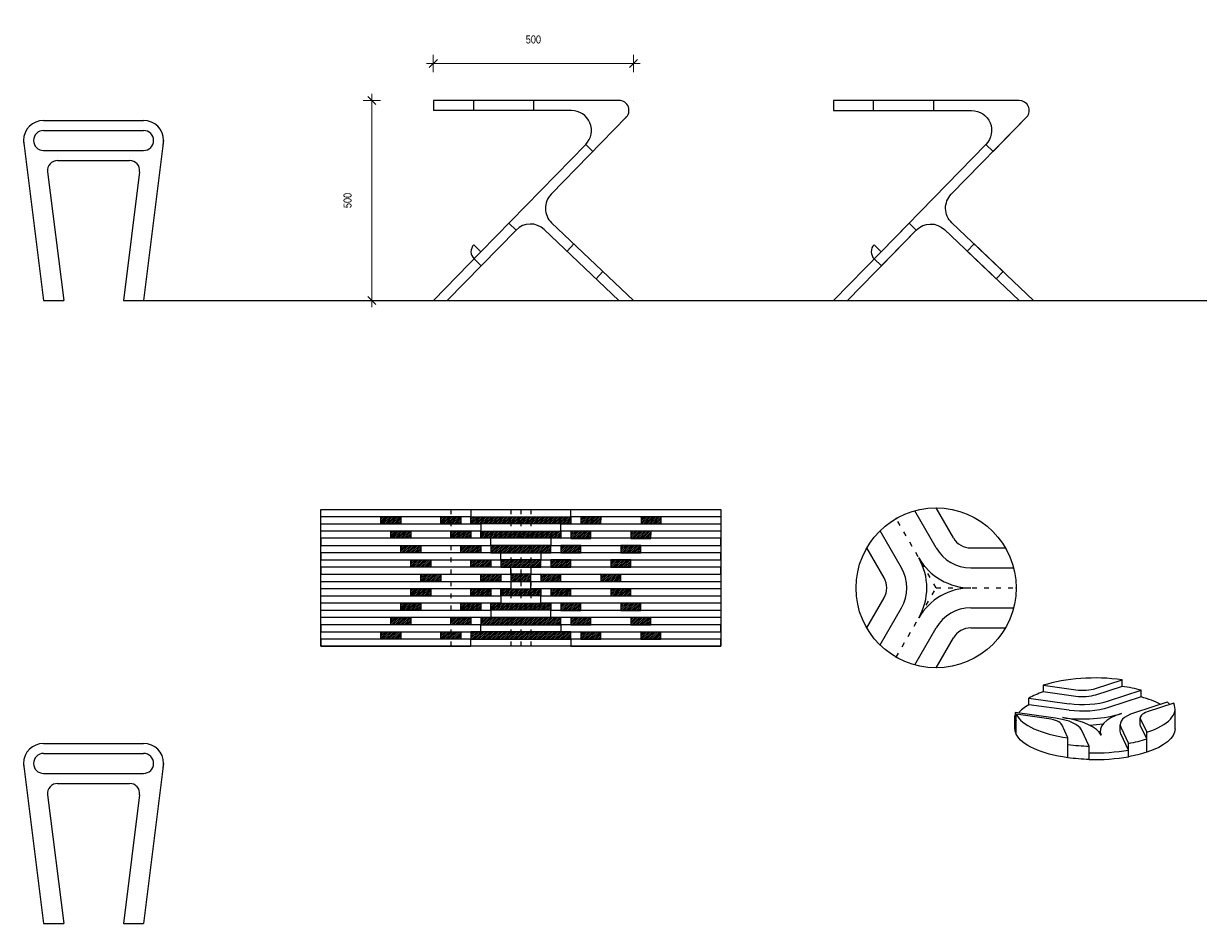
# Model space of a CAD drawing. Header units: millimetres. Extents: x 7085 to 25803, y -5245 to 9436.
# Drawn here: x 17242 to 20185, y 593 to 2843 of the extents above; entities that cross this region are included whole.
import ezdxf

# ---------------------------------------------------------------- set-up
doc = ezdxf.new("R2010")
doc.units = ezdxf.units.MM
doc.linetypes.add('ACAD_ISO03W100', pattern=[30, 12, -18])
doc.linetypes.add('DOT', pattern=[6.35, 0, -6.35])
doc.layers.add('0.05', color=9, linetype='Continuous', lineweight=5)
doc.layers.add('PV-1206', color=7, linetype='Continuous')
doc.styles.add('Dimension', font='ARIALN.TTF')
doc.dimstyles.new('E-E 1-100', dxfattribs={"dimtxt": 2, "dimasz": 1.2, "dimexe": 1, "dimexo": 0, "dimgap": 0.1, "dimtad": 1, "dimdec": 0, "dimlfac": 1000, "dimzin": 0, "dimdsep": 46, "dimtxsty": 'Dimension', "dimblk": 'ARROW2', "dimcen": 1, "dimclrd": 8, "dimclre": 1, "dimclrt": 2, "dimadec": 0, "dimazin": 0, "dimtfac": 1, "dimtdec": 0, "dimtix": 1, "dimtmove": 2, "dimatfit": 3, "dimldrblk": 'AIRROW-ID', "dimfxl": 1, "dimtolj": 1, "dimtzin": 0, "dimlwd": -1, "dimlwe": -1, "dimarcsym": 0})
pattern_1 = [(45, (0, -300), (-2.24506403, 2.24506403), [])]
pattern_2 = [(45, (25, 36), (-2.24506403, 2.24506403), [])]
pattern_3 = [(45, (50, 72), (-2.24506403, 2.24506403), [])]
pattern_4 = [(45, (75, 108), (-2.24506403, 2.24506403), [])]
pattern_5 = [(45, (100, 144), (-2.24506403, 2.24506403), [])]
pattern_6 = [(45, (75, 180), (-2.24506403, 2.24506403), [])]
pattern_7 = [(45, (50, 216), (-2.24506403, 2.24506403), [])]
pattern_8 = [(45, (25, 252), (-2.24506403, 2.24506403), [])]
pattern_9 = [(45, (0, 288), (-2.24506403, 2.24506403), [])]

# ---------------------------------------------------------------- blocks, each defined once
blk = doc.blocks.new('ARROW2')
at = {"color": 1}
for p, q in [((0.85, 0), (-1.31, 0)), ((0, -1.08), (0, 1.08))]:
    blk.add_line(p, q, dxfattribs=at)
at = {"color": 3}
blk.add_line((-0.5, -0.5), (0.5, 0.5), dxfattribs=at)
blk = doc.blocks.new('*D38')
at = {"layer": '0.05', "color": 1, "linetype": 'DOT', "ltscale": 200, "transparency": 16777216}
for p, q in [((18265.5, 2650.6), (18265.5, 2842.9)), ((18765.5, 2650.6), (18765.5, 2842.9))]:
    blk.add_line(p, q, dxfattribs=at)
at = {"layer": '0.05', "color": 8, "ltscale": 200, "transparency": 16777216}
blk.add_line((18285.5, 2742.9), (18745.5, 2742.9), dxfattribs=at)
at = {"layer": 'Defpoints', "color": 0, "ltscale": 200, "transparency": 16777216}
for p in [(18765.5, 2742.9), (18265.5, 2650.6), (18765.5, 2650.6)]:
    blk.add_point(p, dxfattribs=at)
at = {"layer": '0.05', "color": 8, "ltscale": 200, "transparency": 16777216, "xscale": 20, "yscale": 20, "zscale": 20, "rotation": 180}
blk.add_blockref('ARROW2', (18265.5, 2742.9), dxfattribs=at)
at = {"layer": '0.05', "color": 8, "ltscale": 200, "transparency": 16777216, "xscale": 20, "yscale": 20, "zscale": 20}
blk.add_blockref('ARROW2', (18765.5, 2742.9), dxfattribs=at)
at = {"layer": '0.05', "color": 2, "ltscale": 200, "transparency": 16777216, "insert": (18515.5, 2803.1), "char_height": 20, "attachment_point": 5, "style": 'Dimension'}
blk.add_mtext('\\A1;500', dxfattribs=at)
blk = doc.blocks.new('AIRROW-ID')
at = {"color": 8}
blk.add_line((-1.98, 0), (0, 0), dxfattribs=at)
at = {"color": 3}
for q in [(-0.85, 0.85), (-0.85, -0.85)]:
    blk.add_line((0, 0), q, dxfattribs=at)
blk = doc.blocks.new('*D39')
at = {"layer": '0.05', "color": 1, "linetype": 'DOT', "ltscale": 200, "transparency": 16777216}
for p, q in [((18265.5, 2650.6), (18011.5, 2650.6)), ((18265.5, 2150.6), (18011.5, 2150.6))]:
    blk.add_line(p, q, dxfattribs=at)
at = {"layer": '0.05', "color": 8, "ltscale": 200, "transparency": 16777216}
blk.add_line((18111.5, 2630.6), (18111.5, 2170.6), dxfattribs=at)
at = {"layer": 'Defpoints', "color": 0, "ltscale": 200, "transparency": 16777216}
for p in [(18265.5, 2650.6), (18111.5, 2150.6), (18265.5, 2150.6)]:
    blk.add_point(p, dxfattribs=at)
at = {"layer": '0.05', "color": 8, "ltscale": 200, "transparency": 16777216, "xscale": 20, "yscale": 20, "zscale": 20}
for p, rotation in [((18111.5, 2650.6), 90), ((18111.5, 2150.6), 270)]:
    blk.add_blockref('ARROW2', p, dxfattribs=dict(at, rotation=rotation))
at = {"layer": '0.05', "color": 2, "ltscale": 200, "transparency": 16777216, "insert": (18051.2, 2400.6), "char_height": 20, "attachment_point": 5, "rotation": 90, "style": 'Dimension'}
blk.add_mtext('\\A1;500', dxfattribs=at)
blk = doc.blocks.new('*U42')
at = {"layer": 'PV-1206'}
for p, q in [((12267.4, -7878.3, 4575.7), (12279.8, -7863.7, 4621.7)), ((12267.4, -7878.3, 4575.7), (12275.6, -7868.6, 4606.4)), ((12268.3, -7872.2, 4588.3), (12276.6, -7862.5, 4619)), ((12352.5, -7930.1, 4612.7), (12279, -7860.9, 4625.5)), ((12339.2, -7919.6, 4611.3), (12279.8, -7863.7, 4621.7)), ((12309.7, -7877, 4643.7), (12313.9, -7872.1, 4659)), ((12383.2, -7946.2, 4630.8), (12309.7, -7877, 4643.7)), ((12313.9, -7872.1, 4659), (12387.3, -7941.3, 4646.1)), ((12349.4, -7886, 4688.6), (12345.3, -7890.9, 4673.3)), ((12349.4, -7886, 4688.6), (12408.8, -7942, 4678.2)), ((12404.7, -7946.9, 4662.9), (12345.3, -7890.9, 4673.3)), ((12363.8, -7964.4, 4567.4), (12360.2, -7944.8, 4597.7)), ((12351.4, -7979.1, 4521.4), (12363.8, -7964.4, 4567.4)), ((12351.4, -7979.1, 4521.4), (12359.6, -7969.3, 4552.1)), ((12447.3, -7972.8, 4681.3), (12503.1, -8009.1, 4701.2)), ((12390.6, -8014.5, 4517.4), (12398.9, -8004.7, 4548.1)), ((12398.9, -8004.7, 4548.1), (12394.5, -7980.5, 4585.5)), ((12499, -8014, 4685.9), (12443.1, -7977.7, 4666)), ((12464.1, -8002.8, 4652.4), (12533.1, -8047.8, 4677)), ((12390.6, -8014.5, 4517.4), (12394.8, -8009.6, 4532.8)), ((12428, -8013.4, 4577.2), (12429.5, -8011.6, 4582.8)), ((12529, -8052.7, 4661.7), (12460, -8007.7, 4637.1)), ((12499, -8014, 4685.9), (12503.1, -8009.1, 4701.2)), ((12471.6, -8071.1, 4539.1), (12467.2, -8046.9, 4576.5)), ((12467.6, -8043.9, 4582.8), (12471.8, -8039, 4598.2)), ((12471.3, -8042, 4591.9), (12475.7, -8066.3, 4554.4)), ((12575.1, -8098.2, 4649.9), (12506.1, -8053.2, 4625.3)), ((12529, -8052.7, 4661.7), (12533.1, -8047.8, 4677)), ((12467.4, -8076, 4523.7), (12475.7, -8066.3, 4554.4)), ((12467.4, -8076, 4523.7), (12471.6, -8071.1, 4539.1)), ((12505, -8102.2, 4534.1), (12517.4, -8087.5, 4580)), ((12505, -8102.2, 4534.1), (12513.3, -8092.4, 4564.7)), ((12513.3, -8092.4, 4564.7), (12509.7, -8072.8, 4595)), ((12509.9, -8071.3, 4598.2), (12514.1, -8066.4, 4613.5)), ((12513.8, -8067.9, 4610.3), (12517.4, -8087.5, 4580)), ((12587.1, -8109.9, 4647), (12531.2, -8073.5, 4627.1)), ((12573.7, -8130.6, 4588.3), (12586.1, -8116, 4634.3))]:
    blk.add_line(p, q, dxfattribs=at)
at = {"layer": 'PV-1206', "extrusion": (0.596103, 0.704479, -0.385188)}
for centre, major_axis, start_param, end_param in [((12421, -8001.4, 4588.3), (-152.7, 129.2), -0.178663, 0), ((12421, -8001.4, 4588.3), (-152.7, 129.2), -1.22586, -0.178663), ((12418, -7957.4, 4664.2), (-76.3, 64.6), -2.273058, -1.22586), ((12422.1, -7952.5, 4679.6), (-38.2, 32.3), -2.273058, -1.22586), ((12421, -8001.4, 4588.3), (-152.7, 129.2), -1.496779, -1.22586), ((12413.9, -7962.2, 4648.9), (-114.5, 96.9), -1.914826, -1.693191), ((12413.9, -7962.2, 4648.9), (-114.5, 96.9), -1.914826, -1.693191), ((12544, -8108.5, 4582.8), (-76.3, 64.6), -0.178663, 0), ((12421, -8001.4, 4588.3), (-152.7, 129.2), -2.273058, -2.002139), ((12548.1, -8103.6, 4598.2), (-38.2, 32.3), -0.178663, 0), ((12421, -8001.4, 4588.3), (152.7, -129.2), 0, 0.868535)]:
    blk.add_ellipse(centre, major_axis=major_axis, ratio=0.385188, start_param=start_param, end_param=end_param, dxfattribs=at)
at = {"layer": 'PV-1206', "extrusion": (-0.596103, -0.704479, 0.385188)}
for centre, major_axis, start_param, end_param in [((12429.3, -7991.7, 4619), (-152.7, 129.2), -0.092256, 0.178663), ((12433.4, -7986.8, 4634.3), (-152.7, 129.2), 0.178663, 1.22586), ((12425.2, -7996.5, 4603.7), (-152.7, 129.2), -0.597616, -0.297841), ((12429.3, -7991.7, 4619), (-152.7, 129.2), -0.868535, -0.597616), ((12433.4, -7986.8, 4634.3), (-152.7, 129.2), -1.915733, -0.868535), ((12321.8, -7914, 4594.5), (38.2, -32.3), 0.178663, 1.22586), ((12317.6, -7918.9, 4579.2), (76.3, -64.6), 0.178663, 1.22586), ((12313.5, -7923.8, 4563.9), (114.5, -96.9), 0.178663, 1.22586), ((12418, -7957.4, 4664.2), (114.5, -96.9), -1.915733, -0.868535), ((12422.1, -7952.5, 4679.6), (76.3, -64.6), -1.915733, -0.868535), ((12426.3, -7947.6, 4694.9), (38.2, -32.3), -1.915733, -0.868535), ((12429.3, -7991.7, 4619), (152.7, -129.2), -1.915733, -1.644814), ((12544, -8108.5, 4582.8), (-114.5, 96.9), -0.868535, 0.178663), ((12421, -8001.4, 4588.3), (152.7, -129.2), -1.644814, -1.139453), ((12425.2, -7996.5, 4603.7), (152.7, -129.2), -1.644814, -1.139453), ((12548.1, -8103.6, 4598.2), (-76.3, 64.6), -0.868535, 0.178663), ((12429.3, -7991.7, 4619), (-152.7, 129.2), -2.186651, -1.915733), ((12552.2, -8098.7, 4613.5), (-38.2, 32.3), -0.868535, 0.178663), ((12425.2, -7996.5, 4603.7), (-152.7, 129.2), -2.524832, -2.186651), ((12429.3, -7991.7, 4619), (152.7, -129.2), -1.139453, -0.868535), ((12433.4, -7986.8, 4634.3), (152.7, -129.2), -0.868535, 0.178663), ((12429.3, -7991.7, 4619), (152.7, -129.2), 0.360235, 0.449581)]:
    blk.add_ellipse(centre, major_axis=major_axis, ratio=0.385188, start_param=start_param, end_param=end_param, dxfattribs=at)

msp = doc.modelspace()

# ---------------------------------------------------------------- hatches: boundary and pattern name
h = msp.add_hatch()
h.set_pattern_fill('ANSI31', color=256)
h.set_pattern_definition([(45, (-150, 288), (-2.24506403, 2.24506403), [])])
h.paths.add_polyline_path([(18184.04572, 1610.16928), (18134.04572, 1610.16928), (18134.04572, 1592.16928), (18184.04572, 1592.16928)])
h = msp.add_hatch()
h.set_pattern_fill('ANSI31', color=256)
h.set_pattern_definition(pattern_9)
h.paths.add_polyline_path([(18334.04572, 1610.16928), (18284.04572, 1610.16928), (18284.04572, 1592.16928), (18334.04572, 1592.16928)])
h = msp.add_hatch()
h.set_pattern_fill('ANSI31', color=256)
h.set_pattern_definition(pattern_1)
h.paths.add_polyline_path([(18609.04572, 1592.16928), (18609.04572, 1610.16928), (18359.04572, 1610.16928), (18359.04572, 1592.16928)])
h = msp.add_hatch()
h.set_pattern_fill('ANSI31', color=256)
h.set_pattern_definition(pattern_9)
h.paths.add_polyline_path([(18634.4619, 1609.96492), (18634.43741, 1591.96493), (18684.43736, 1591.89691), (18684.46185, 1609.89689)])
h = msp.add_hatch()
h.set_pattern_fill('ANSI31', color=256)
h.set_pattern_definition([(45, (150, 288), (-2.24506403, 2.24506403), [])])
h.paths.add_polyline_path([(18784.4619, 1609.96492), (18784.43741, 1591.96493), (18834.43736, 1591.89691), (18834.46185, 1609.89689)])
h = msp.add_hatch()
h.set_pattern_fill('ANSI31', color=256)
h.set_pattern_definition([(45, (-125, 252), (-2.24506403, 2.24506403), [])])
h.paths.add_polyline_path([(18209.04572, 1574.16928), (18159.04572, 1574.16928), (18159.04572, 1556.16928), (18209.04572, 1556.16928)])
h = msp.add_hatch()
h.set_pattern_fill('ANSI31', color=256)
h.set_pattern_definition(pattern_8)
h.paths.add_polyline_path([(18359.04572, 1574.16928), (18309.04572, 1574.16928), (18309.04572, 1556.16928), (18359.04572, 1556.16928)])
h = msp.add_hatch()
h.set_pattern_fill('ANSI31', color=256)
h.set_pattern_definition(pattern_1)
h.paths.add_polyline_path([(18584.04572, 1556.16928), (18584.04572, 1574.16928), (18384.04572, 1574.16928), (18384.04572, 1556.16928)])
h = msp.add_hatch()
h.set_pattern_fill('ANSI31', color=256)
h.set_pattern_definition(pattern_8)
h.paths.add_polyline_path([(18609.41294, 1573.99896), (18609.38845, 1555.99898), (18659.38841, 1555.93095), (18659.4129, 1573.93094)])
h = msp.add_hatch()
h.set_pattern_fill('ANSI31', color=256)
h.set_pattern_definition([(45, (175, 252), (-2.24506403, 2.24506403), [])])
h.paths.add_polyline_path([(18759.41294, 1573.99896), (18759.38845, 1555.99898), (18809.38841, 1555.93095), (18809.4129, 1573.93094)])
h = msp.add_hatch()
h.set_pattern_fill('ANSI31', color=256)
h.set_pattern_definition([(45, (-100, 216), (-2.24506403, 2.24506403), [])])
h.paths.add_polyline_path([(18234.04572, 1538.16928), (18184.04572, 1538.16928), (18184.04572, 1520.16928), (18234.04572, 1520.16928)])
h = msp.add_hatch()
h.set_pattern_fill('ANSI31', color=256)
h.set_pattern_definition(pattern_7)
h.paths.add_polyline_path([(18384.04572, 1538.16928), (18334.04572, 1538.16928), (18334.04572, 1520.16928), (18384.04572, 1520.16928)])
h = msp.add_hatch()
h.set_pattern_fill('ANSI31', color=256)
h.set_pattern_definition(pattern_1)
h.paths.add_polyline_path([(18559.04572, 1520.16928), (18559.04572, 1538.16928), (18409.04572, 1538.16928), (18409.04572, 1520.16928)])
h = msp.add_hatch()
h.set_pattern_fill('ANSI31', color=256)
h.set_pattern_definition(pattern_7)
h.paths.add_polyline_path([(18584.36399, 1538.03301), (18584.3395, 1520.03303), (18634.33945, 1519.965), (18634.36394, 1537.96498)])
h = msp.add_hatch()
h.set_pattern_fill('ANSI31', color=256)
h.set_pattern_definition([(45, (200, 216), (-2.24506403, 2.24506403), [])])
h.paths.add_polyline_path([(18734.36399, 1538.03301), (18734.3395, 1520.03303), (18784.33945, 1519.965), (18784.36394, 1537.96498)])
h = msp.add_hatch()
h.set_pattern_fill('ANSI31', color=256)
h.set_pattern_definition([(45, (-75, 180), (-2.24506403, 2.24506403), [])])
h.paths.add_polyline_path([(18259.04572, 1502.16928), (18209.04572, 1502.16928), (18209.04572, 1484.16928), (18259.04572, 1484.16928)])
h = msp.add_hatch()
h.set_pattern_fill('ANSI31', color=256)
h.set_pattern_definition(pattern_6)
h.paths.add_polyline_path([(18409.04572, 1502.16928), (18359.04572, 1502.16928), (18359.04572, 1484.16928), (18409.04572, 1484.16928)])
h = msp.add_hatch()
h.set_pattern_fill('ANSI31', color=256)
h.set_pattern_definition(pattern_1)
h.paths.add_polyline_path([(18534.04572, 1484.16928), (18534.04572, 1502.16928), (18434.04572, 1502.16928), (18434.04572, 1484.16928)])
h = msp.add_hatch()
h.set_pattern_fill('ANSI31', color=256)
h.set_pattern_definition(pattern_6)
h.paths.add_polyline_path([(18559.31503, 1502.06706), (18559.29054, 1484.06707), (18609.2905, 1483.99905), (18609.31499, 1501.99903)])
h = msp.add_hatch()
h.set_pattern_fill('ANSI31', color=256)
h.set_pattern_definition([(45, (225, 180), (-2.24506403, 2.24506403), [])])
h.paths.add_polyline_path([(18709.31503, 1502.06706), (18709.29054, 1484.06707), (18759.2905, 1483.99905), (18759.31499, 1501.99903)])
h = msp.add_hatch()
h.set_pattern_fill('ANSI31', color=256)
h.set_pattern_definition([(45, (-50, 144), (-2.24506403, 2.24506403), [])])
h.paths.add_polyline_path([(18284.04572, 1466.16928), (18234.04572, 1466.16928), (18234.04572, 1448.16928), (18284.04572, 1448.16928)])
h = msp.add_hatch()
h.set_pattern_fill('ANSI31', color=256)
h.set_pattern_definition(pattern_5)
h.paths.add_polyline_path([(18434.04572, 1466.16928), (18384.04572, 1466.16928), (18384.04572, 1448.16928), (18434.04572, 1448.16928)])
h = msp.add_hatch()
h.set_pattern_fill('ANSI31', color=256)
h.set_pattern_definition(pattern_1)
h.paths.add_polyline_path([(18459.04572, 1466.16928), (18459.04572, 1448.16928), (18509.26612, 1448.16928), (18509.26612, 1466.16928)])
h = msp.add_hatch()
h.set_pattern_fill('ANSI31', color=256)
h.set_pattern_definition(pattern_5)
h.paths.add_polyline_path([(18534.26608, 1466.1011), (18534.24159, 1448.10112), (18584.24154, 1448.03309), (18584.26603, 1466.03308)])
h = msp.add_hatch()
h.set_pattern_fill('ANSI31', color=256)
h.set_pattern_definition([(45, (250, 144), (-2.24506403, 2.24506403), [])])
h.paths.add_polyline_path([(18684.26608, 1466.1011), (18684.24159, 1448.10112), (18734.24154, 1448.03309), (18734.26603, 1466.03308)])
h = msp.add_hatch()
h.set_pattern_fill('ANSI31', color=256)
h.set_pattern_definition([(45, (-75, 108), (-2.24506403, 2.24506403), [])])
h.paths.add_polyline_path([(18259.04572, 1430.16928), (18209.04572, 1430.16928), (18209.04572, 1412.16928), (18259.04572, 1412.16928)])
h = msp.add_hatch()
h.set_pattern_fill('ANSI31', color=256)
h.set_pattern_definition(pattern_4)
h.paths.add_polyline_path([(18409.04572, 1430.16928), (18359.04572, 1430.16928), (18359.04572, 1412.16928), (18409.04572, 1412.16928)])
h = msp.add_hatch()
h.set_pattern_fill('ANSI31', color=256)
h.set_pattern_definition(pattern_1)
h.paths.add_polyline_path([(18434.04572, 1430.16928), (18434.04572, 1412.16928), (18534.04572, 1412.16928), (18534.04572, 1430.16928)])
h = msp.add_hatch()
h.set_pattern_fill('ANSI31', color=256)
h.set_pattern_definition(pattern_4)
h.paths.add_polyline_path([(18559.21707, 1430.06712), (18559.19258, 1412.06714), (18609.19254, 1411.99911), (18609.21703, 1429.9991)])
h = msp.add_hatch()
h.set_pattern_fill('ANSI31', color=256)
h.set_pattern_definition([(45, (225, 108), (-2.24506403, 2.24506403), [])])
h.paths.add_polyline_path([(18709.21707, 1430.06712), (18709.19258, 1412.06714), (18759.19254, 1411.99911), (18759.21703, 1429.9991)])
h = msp.add_hatch()
h.set_pattern_fill('ANSI31', color=256)
h.set_pattern_definition([(45, (-100, 72), (-2.24506403, 2.24506403), [])])
h.paths.add_polyline_path([(18234.04572, 1394.16928), (18184.04572, 1394.16928), (18184.04572, 1376.16928), (18234.04572, 1376.16928)])
h = msp.add_hatch()
h.set_pattern_fill('ANSI31', color=256)
h.set_pattern_definition(pattern_3)
h.paths.add_polyline_path([(18384.04572, 1394.16928), (18334.04572, 1394.16928), (18334.04572, 1376.16928), (18384.04572, 1376.16928)])
h = msp.add_hatch()
h.set_pattern_fill('ANSI31', color=256)
h.set_pattern_definition(pattern_1)
h.paths.add_polyline_path([(18409.04572, 1394.16928), (18409.04572, 1376.16928), (18559.04572, 1376.16928), (18559.04572, 1394.16928)])
h = msp.add_hatch()
h.set_pattern_fill('ANSI31', color=256)
h.set_pattern_definition(pattern_3)
h.paths.add_polyline_path([(18584.16807, 1394.03314), (18584.14358, 1376.03316), (18634.14354, 1375.96513), (18634.16803, 1393.96512)])
h = msp.add_hatch()
h.set_pattern_fill('ANSI31', color=256)
h.set_pattern_definition([(45, (200, 72), (-2.24506403, 2.24506403), [])])
h.paths.add_polyline_path([(18734.16807, 1394.03314), (18734.14358, 1376.03316), (18784.14354, 1375.96513), (18784.16803, 1393.96512)])
h = msp.add_hatch()
h.set_pattern_fill('ANSI31', color=256)
h.set_pattern_definition([(45, (-125, 36), (-2.24506403, 2.24506403), [])])
h.paths.add_polyline_path([(18209.04572, 1358.16928), (18159.04572, 1358.16928), (18159.04572, 1340.16928), (18209.04572, 1340.16928)])
h = msp.add_hatch()
h.set_pattern_fill('ANSI31', color=256)
h.set_pattern_definition(pattern_2)
h.paths.add_polyline_path([(18359.04572, 1358.16928), (18309.04572, 1358.16928), (18309.04572, 1340.16928), (18359.04572, 1340.16928)])
h = msp.add_hatch()
h.set_pattern_fill('ANSI31', color=256)
h.set_pattern_definition(pattern_1)
h.paths.add_polyline_path([(18384.04572, 1358.16928), (18384.04572, 1340.16928), (18584.04572, 1340.16928), (18584.04572, 1358.16928)])
h = msp.add_hatch()
h.set_pattern_fill('ANSI31', color=256)
h.set_pattern_definition(pattern_2)
h.paths.add_polyline_path([(18609.11907, 1357.99916), (18609.09458, 1339.99918), (18659.09453, 1339.93115), (18659.11902, 1357.93114)])
h = msp.add_hatch()
h.set_pattern_fill('ANSI31', color=256)
h.set_pattern_definition([(45, (175, 36), (-2.24506403, 2.24506403), [])])
h.paths.add_polyline_path([(18759.11907, 1357.99916), (18759.09458, 1339.99918), (18809.09453, 1339.93115), (18809.11902, 1357.93114)])
h = msp.add_hatch()
h.set_pattern_fill('ANSI31', color=256)
h.set_pattern_definition([(45, (-150, 0), (-2.24506403, 2.24506403), [])])
h.paths.add_polyline_path([(18184.04572, 1322.16928), (18134.04572, 1322.16928), (18134.04572, 1304.16928), (18184.04572, 1304.16928)])
h = msp.add_hatch()
h.set_pattern_fill('ANSI31', color=256)
h.paths.add_polyline_path([(18334.04572, 1322.16928), (18284.04572, 1322.16928), (18284.04572, 1304.16928), (18334.04572, 1304.16928)])
h = msp.add_hatch()
h.set_pattern_fill('ANSI31', color=256)
h.set_pattern_definition(pattern_1)
h.paths.add_polyline_path([(18359.04572, 1322.16928), (18359.04572, 1304.16928), (18609.04572, 1304.16928), (18609.04572, 1322.16928)])
h = msp.add_hatch()
h.set_pattern_fill('ANSI31', color=256)
h.paths.add_polyline_path([(18634.07007, 1321.96518), (18634.04558, 1303.9652), (18684.04553, 1303.89717), (18684.07002, 1321.89716)])
h = msp.add_hatch()
h.set_pattern_fill('ANSI31', color=256)
h.set_pattern_definition([(45, (150, 0), (-2.24506403, 2.24506403), [])])
h.paths.add_polyline_path([(18784.07007, 1321.96518), (18784.04558, 1303.9652), (18834.04553, 1303.89717), (18834.07002, 1321.89716)])

# ---------------------------------------------------------------- linework, layer by layer
for p, q in [((18729.35836, 2650.62883), (18265.54541, 2650.62883)), ((18265.54541, 2650.62883), (18265.54541, 2625.62883)), ((18365.54541, 2650.62883), (18365.54541, 2625.62883)), ((18515.54541, 2650.62883), (18515.54541, 2625.62883)), ((18610.56215, 2625.62883), (18265.54541, 2625.62883)), ((17291.59591, 2600.62883), (17541.59591, 2600.62883)), ((17291.59591, 2600.62883), (17541.59591, 2600.62883)), ((18559.66146, 2416.1221), (18748.57943, 2609.64288)), ((17291.59591, 2575.62883), (17541.59591, 2575.62883)), ((17241.59591, 2550.62883), (17291.59591, 2150.62883)), ((17591.59591, 2550.62883), (17541.59591, 2150.62883)), ((18384.59143, 2272.57529), (18646.34041, 2540.70154)), ((18646.34041, 2540.70154), (18664.22954, 2523.23789)), ((17291.59591, 2525.62883), (17541.59591, 2525.62883)), ((17301.74763, 2472.52796), (17341.98502, 2150.62883)), ((17326.55458, 2500.62883), (17506.63724, 2500.62883)), ((17531.44419, 2472.52796), (17491.2068, 2150.62883)), ((18300.48283, 2150.62883), (18472.33515, 2326.66817)), ((18472.33515, 2326.66817), (18454.44601, 2344.13182)), ((18729.24774, 2150.62883), (18542.55088, 2327.99085)), ((18765.54541, 2150.62883), (18561.00225, 2344.94484)), ((18265.54541, 2150.62883), (18384.59143, 2272.57529)), ((18384.59143, 2272.57529), (18366.7023, 2290.03894)), ((18599.64934, 2273.74731), (18616.86808, 2291.8723)), ((18385.01691, 2237.22251), (18367.12778, 2254.68616)), ((18672.14929, 2204.87237), (18689.36802, 2222.99735)), ((17291.59591, 2150.62883), (17341.98502, 2150.62883)), ((17491.2068, 2150.62883), (17541.59591, 2150.62883)), ((17541.59591, 2150.62883), (22024.10667, 2150.62883)), ((19521.75728, 1532.12323), (19468.23397, 1624.82832)), ((19565.05855, 1557.12323), (19521.75728, 1632.12323)), ((19435.15474, 1482.12323), (19381.63143, 1574.82832)), ((19391.85347, 1457.12323), (19348.5522, 1532.12323)), ((19608.35982, 1532.12323), (19694.96236, 1532.12323)), ((19608.35982, 1482.12323), (19715.40645, 1482.12323)), ((19348.5522, 1332.12323), (19391.85347, 1407.12323)), ((19381.63143, 1289.41813), (19435.15474, 1382.12323)), ((19608.35982, 1382.12323), (19715.40645, 1382.12323)), ((19468.23397, 1239.41813), (19521.75728, 1332.12323)), ((19608.35982, 1332.12323), (19694.96236, 1332.12323)), ((19521.75728, 1232.12323), (19565.05855, 1307.12323)), ((17291.59591, 1043.31979), (17541.59591, 1043.31979)), ((17291.59591, 1043.31979), (17541.59591, 1043.31979)), ((17291.59591, 1018.31979), (17541.59591, 1018.31979)), ((17241.59591, 993.31979), (17291.59591, 593.31979)), ((17591.59591, 993.31979), (17541.59591, 593.31979)), ((17291.59591, 968.31979), (17541.59591, 968.31979)), ((17326.55458, 943.31979), (17506.63724, 943.31979)), ((17301.74763, 915.21893), (17341.98502, 593.31979)), ((17531.44419, 915.21893), (17491.2068, 593.31979)), ((17291.59591, 593.31979), (17341.98502, 593.31979)), ((17491.2068, 593.31979), (17541.59591, 593.31979))]:
    msp.add_line(p, q)
at = {"linetype": 'ACAD_ISO03W100'}
for p, q in [((18309.26612, 1628.16928), (18309.26612, 1286.16928)), ((18459.26612, 1628.16928), (18459.26612, 1286.16928)), ((18484.26612, 1628.16928), (18484.26612, 1286.16928)), ((18509.26612, 1628.16928), (18509.26612, 1286.16928)), ((19521.75728, 1432.12323), (19421.75728, 1605.32831)), ((19421.75728, 1258.91814), (19521.75728, 1432.12323)), ((19521.75728, 1432.12323), (19721.75728, 1432.12323))]:
    msp.add_line(p, q, dxfattribs=at)
for points in [[(19365.54541, 2650.62883), (19265.54541, 2650.62883), (19265.54541, 2625.62883), (19365.54541, 2625.62883)], [(19616.86808, 2291.8723), (19599.64934, 2273.74731), (19672.14929, 2204.87237), (19689.36802, 2222.99735)], [(18359.04572, 1610.16928), (17984.26612, 1610.16928), (17984.26612, 1628.16928), (18359.04572, 1628.16928)], [(18984.26612, 1610.16928), (18609.04572, 1610.16928), (18609.04572, 1628.16928), (18984.26612, 1628.16928)], [(18384.04572, 1574.16928), (17984.26612, 1574.16928), (17984.26612, 1592.16928), (18384.04572, 1592.16928)], [(18184.04572, 1610.16928), (18184.04572, 1592.16928), (18134.04572, 1592.16928), (18134.04572, 1610.16928)], [(18334.04572, 1610.16928), (18334.04572, 1592.16928), (18284.04572, 1592.16928), (18284.04572, 1610.16928)], [(18609.04572, 1592.16928), (18359.04572, 1592.16928), (18359.04572, 1610.16928), (18609.04572, 1610.16928)], [(18984.26612, 1574.16928), (18584.04572, 1574.16928), (18584.04572, 1592.16928), (18984.26612, 1592.16928)], [(18634.4619, 1609.96492), (18634.43741, 1591.96493), (18684.43736, 1591.89691), (18684.46185, 1609.89689)], [(18784.4619, 1609.96492), (18784.43741, 1591.96493), (18834.43736, 1591.89691), (18834.46185, 1609.89689)], [(18209.04572, 1574.16928), (18209.04572, 1556.16928), (18159.04572, 1556.16928), (18159.04572, 1574.16928)], [(18359.04572, 1574.16928), (18359.04572, 1556.16928), (18309.04572, 1556.16928), (18309.04572, 1574.16928)], [(18584.04572, 1556.16928), (18384.04572, 1556.16928), (18384.04572, 1574.16928), (18584.04572, 1574.16928)], [(18609.41294, 1573.99896), (18609.38845, 1555.99898), (18659.38841, 1555.93095), (18659.4129, 1573.93094)], [(18759.41294, 1573.99896), (18759.38845, 1555.99898), (18809.38841, 1555.93095), (18809.4129, 1573.93094)], [(18409.04572, 1556.16928), (17984.26612, 1556.16928), (17984.26612, 1538.16928), (18409.04572, 1538.16928)], [(18234.04572, 1538.16928), (18234.04572, 1520.16928), (18184.04572, 1520.16928), (18184.04572, 1538.16928)], [(18384.04572, 1538.16928), (18384.04572, 1520.16928), (18334.04572, 1520.16928), (18334.04572, 1538.16928)], [(18559.04572, 1538.16928), (18409.04572, 1538.16928), (18409.04572, 1520.16928), (18559.04572, 1520.16928)], [(18984.26612, 1556.16928), (18559.04572, 1556.16928), (18559.04572, 1538.16928), (18984.26612, 1538.16928)], [(18584.36399, 1538.03301), (18584.3395, 1520.03303), (18634.33945, 1519.965), (18634.36394, 1537.96498)], [(18734.36399, 1538.03301), (18734.3395, 1520.03303), (18784.33945, 1519.965), (18784.36394, 1537.96498)], [(18434.04572, 1520.16928), (17984.26612, 1520.16928), (17984.26612, 1502.16928), (18434.04572, 1502.16928)], [(18259.04572, 1502.16928), (18259.04572, 1484.16928), (18209.04572, 1484.16928), (18209.04572, 1502.16928)], [(18409.04572, 1502.16928), (18409.04572, 1484.16928), (18359.04572, 1484.16928), (18359.04572, 1502.16928)], [(18534.04572, 1502.16928), (18434.04572, 1502.16928), (18434.04572, 1484.16928), (18534.04572, 1484.16928)], [(18984.26612, 1520.16928), (18534.04572, 1520.16928), (18534.04572, 1502.16928), (18984.26612, 1502.16928)], [(18559.31503, 1502.06706), (18559.29054, 1484.06707), (18609.2905, 1483.99905), (18609.31499, 1501.99903)], [(18709.31503, 1502.06706), (18709.29054, 1484.06707), (18759.2905, 1483.99905), (18759.31499, 1501.99903)], [(18459.26612, 1484.16928), (17984.26612, 1484.16928), (17984.26612, 1466.16928), (18459.26612, 1466.16928)], [(18984.26612, 1484.16928), (18509.26612, 1484.16928), (18509.26612, 1466.16928), (18984.26612, 1466.16928)], [(18459.26612, 1430.16928), (17984.26612, 1430.16928), (17984.26612, 1448.16928), (18459.26612, 1448.16928)], [(18284.04572, 1466.16928), (18284.04572, 1448.16928), (18234.04572, 1448.16928), (18234.04572, 1466.16928)], [(18434.04572, 1466.16928), (18434.04572, 1448.16928), (18384.04572, 1448.16928), (18384.04572, 1466.16928)], [(18509.26612, 1466.16928), (18459.04572, 1466.16928), (18459.04572, 1448.16928), (18509.26612, 1448.16928)], [(18984.26612, 1430.16928), (18509.26612, 1430.16928), (18509.26612, 1448.16928), (18984.26612, 1448.16928)], [(18534.26608, 1466.1011), (18534.24159, 1448.10112), (18584.24154, 1448.03309), (18584.26603, 1466.03308)], [(18684.26608, 1466.1011), (18684.24159, 1448.10112), (18734.24154, 1448.03309), (18734.26603, 1466.03308)], [(18259.04572, 1430.16928), (18259.04572, 1412.16928), (18209.04572, 1412.16928), (18209.04572, 1430.16928)], [(18409.04572, 1430.16928), (18409.04572, 1412.16928), (18359.04572, 1412.16928), (18359.04572, 1430.16928)], [(18534.04572, 1412.16928), (18434.04572, 1412.16928), (18434.04572, 1430.16928), (18534.04572, 1430.16928)], [(18559.21707, 1430.06712), (18559.19258, 1412.06714), (18609.19254, 1411.99911), (18609.21703, 1429.9991)], [(18709.21707, 1430.06712), (18709.19258, 1412.06714), (18759.19254, 1411.99911), (18759.21703, 1429.9991)], [(18434.04572, 1394.16928), (17984.26612, 1394.16928), (17984.26612, 1412.16928), (18434.04572, 1412.16928)], [(18234.04572, 1394.16928), (18234.04572, 1376.16928), (18184.04572, 1376.16928), (18184.04572, 1394.16928)], [(18384.04572, 1394.16928), (18384.04572, 1376.16928), (18334.04572, 1376.16928), (18334.04572, 1394.16928)], [(18559.04572, 1376.16928), (18409.04572, 1376.16928), (18409.04572, 1394.16928), (18559.04572, 1394.16928)], [(18984.26612, 1394.16928), (18534.04572, 1394.16928), (18534.04572, 1412.16928), (18984.26612, 1412.16928)], [(18584.16807, 1394.03314), (18584.14358, 1376.03316), (18634.14354, 1375.96513), (18634.16803, 1393.96512)], [(18734.16807, 1394.03314), (18734.14358, 1376.03316), (18784.14354, 1375.96513), (18784.16803, 1393.96512)], [(18409.04572, 1358.16928), (17984.26612, 1358.16928), (17984.26612, 1376.16928), (18409.04572, 1376.16928)], [(18209.04572, 1358.16928), (18209.04572, 1340.16928), (18159.04572, 1340.16928), (18159.04572, 1358.16928)], [(18359.04572, 1358.16928), (18359.04572, 1340.16928), (18309.04572, 1340.16928), (18309.04572, 1358.16928)], [(18584.04572, 1358.16928), (18384.04572, 1358.16928), (18384.04572, 1340.16928), (18584.04572, 1340.16928)], [(18984.26612, 1358.16928), (18559.04572, 1358.16928), (18559.04572, 1376.16928), (18984.26612, 1376.16928)], [(18609.11907, 1357.99916), (18609.09458, 1339.99918), (18659.09453, 1339.93115), (18659.11902, 1357.93114)], [(18759.11907, 1357.99916), (18759.09458, 1339.99918), (18809.09453, 1339.93115), (18809.11902, 1357.93114)], [(18384.04572, 1340.16928), (17984.26612, 1340.16928), (17984.26612, 1322.16928), (18384.04572, 1322.16928)], [(18984.26612, 1340.16928), (18584.04572, 1340.16928), (18584.04572, 1322.16928), (18984.26612, 1322.16928)], [(18359.04572, 1304.16928), (17984.26612, 1304.16928), (17984.26612, 1286.16928), (18359.04572, 1286.16928)], [(18184.04572, 1322.16928), (18184.04572, 1304.16928), (18134.04572, 1304.16928), (18134.04572, 1322.16928)], [(18334.04572, 1322.16928), (18334.04572, 1304.16928), (18284.04572, 1304.16928), (18284.04572, 1322.16928)], [(18609.04572, 1322.16928), (18359.04572, 1322.16928), (18359.04572, 1304.16928), (18609.04572, 1304.16928)], [(18984.26612, 1304.16928), (18609.04572, 1304.16928), (18609.04572, 1286.16928), (18984.26612, 1286.16928)], [(18634.07007, 1321.96518), (18634.04558, 1303.9652), (18684.04553, 1303.89717), (18684.07002, 1321.89716)], [(18784.07007, 1321.96518), (18784.04558, 1303.9652), (18834.04553, 1303.89717), (18834.07002, 1321.89716)]]:
    msp.add_lwpolyline(points, close=True)
for points in [[(19748.57943, 2609.64288, 0.6355373317), (19729.35836, 2650.62883), (19265.54541, 2650.62883), (19265.54541, 2625.62883), (19610.56215, 2625.62883, -0.6638353729), (19646.34041, 2540.70154), (19384.59143, 2272.57529), (19265.54541, 2150.62883), (19300.48283, 2150.62883), (19472.33515, 2326.66817, -0.4102356325), (19542.55088, 2327.99085), (19729.24774, 2150.62883), (19765.54541, 2150.62883), (19561.00225, 2344.94484, -0.418202713), (19559.66146, 2416.1221)], [(19729.35836, 2650.62883), (19515.54541, 2650.62883), (19515.54541, 2625.62883), (19610.56215, 2625.62883, -0.6638353729), (19646.34041, 2540.70154), (19664.22954, 2523.23789), (19748.57943, 2609.64288, 0.6355373317)], [(19472.33515, 2326.66817), (19454.44601, 2344.13182), (19384.59143, 2272.57529), (19366.7023, 2290.03894, 0.4142135624), (19367.12778, 2254.68616), (19385.01691, 2237.22251)]]:
    msp.add_lwpolyline(points, format="xyb", close=True)
msp.add_lwpolyline([(17984.26612, 1628.16928), (18984.26612, 1628.16928), (18984.26612, 1286.16928), (17984.26612, 1286.16928), (17984.26612, 1628.16928)])
msp.add_circle((19521.75728, 1432.12323), 200)
for centre, radius, start, end in [((18729.35836, 2625.62883), 25, 311.12901822, 90), ((18610.56215, 2575.62883), 50, 315.689545, 90), ((17291.59591, 2550.62883), 50, 90, 180), ((17291.59591, 2550.62883), 50, 90, 180), ((17541.59591, 2550.62883), 50, 0, 90), ((17541.59591, 2550.62883), 50, 0, 90), ((17291.59591, 2550.62883), 25, 90, 180), ((17541.59591, 2550.62883), 25, 0, 90), ((17291.59591, 2550.62883), 50, 180, 194.2500327), ((17291.59591, 2550.62883), 25, 180, 270), ((17541.59591, 2550.62883), 25, 270, 0), ((17541.59591, 2550.62883), 50, 345.7499673, 0), ((17326.55458, 2475.62883), 25, 90, 187.12501635), ((17506.63724, 2475.62883), 25, 352.87498365, 90), ((18595.43972, 2381.19481), 50, 135.689545, 226.46880071), ((18508.11341, 2291.74088), 50, 46.46880071, 135.689545), ((18384.59143, 2272.57529), 25, 135.689545, 225.689545), ((19608.35982, 1582.12323), 100, 210, 270), ((19608.35982, 1582.12323), 50, 210, 270), ((19348.5522, 1432.12323), 150, 330, 30), ((19608.35982, 1582.12323), 150, 210, 270), ((19348.5522, 1432.12323), 100, 330, 30), ((19348.5522, 1432.12323), 50, 330, 30), ((19608.35982, 1282.12323), 150, 90, 150), ((19608.35982, 1282.12323), 100, 90, 150), ((19608.35982, 1282.12323), 50, 90, 150), ((17291.59591, 993.31979), 50, 90, 180), ((17291.59591, 993.31979), 50, 90, 180), ((17541.59591, 993.31979), 50, 0, 90), ((17541.59591, 993.31979), 50, 0, 90), ((17291.59591, 993.31979), 25, 90, 180), ((17541.59591, 993.31979), 25, 0, 90), ((17291.59591, 993.31979), 50, 180, 194.2500327), ((17291.59591, 993.31979), 25, 180, 270), ((17541.59591, 993.31979), 25, 270, 0), ((17541.59591, 993.31979), 50, 345.7499673, 0), ((17326.55458, 918.31979), 25, 90, 187.12501635), ((17506.63724, 918.31979), 25, 352.87498365, 90)]:
    msp.add_arc(centre, radius, start, end)
for p in [(19421.75728, 1605.32831), (19721.75728, 1432.12323), (19421.75728, 1258.91814)]:
    msp.add_point(p)

# ---------------------------------------------------------------- block references
at = {"layer": 'PV-1206', "extrusion": (-8.32667e-17, 0.922838, 0.385188), "rotation": 220.236612702366}
msp.add_blockref('*U42', (-5268.37185, 1499.10425, -3591.57032), dxfattribs=at)

# ---------------------------------------------------------------- dimensions: what is measured, and where the dimension line sits
at = {"layer": '0.05', "ltscale": 200}
dim = msp.add_linear_dim(base=(18765.54541, 2742.92968), p1=(18265.54541, 2650.62883), p2=(18765.54541, 2650.62883), dimstyle='E-E 1-100', override={"dimscale": 100, "dimtxt": 0.2, "dimasz": 0.2, "dimgap": 0.5, "dimlfac": 1, "dimlunit": 5}, dxfattribs=at)
dim.commit()
dim.dimension.update_dxf_attribs({"geometry": '*D38', "text_midpoint": (18515.54541, 2803.14114)})
dim = msp.add_linear_dim(base=(18111.45691, 2150.62883), p1=(18265.54541, 2650.62883), p2=(18265.54541, 2150.62883), angle=90, dimstyle='E-E 1-100', override={"dimscale": 100, "dimtxt": 0.2, "dimasz": 0.2, "dimgap": 0.5, "dimlfac": 1, "dimlunit": 5}, dxfattribs=at)
dim.commit()
dim.dimension.update_dxf_attribs({"geometry": '*D39', "text_midpoint": (18051.24545, 2400.62883)})

doc.saveas('drawing.dxf')
